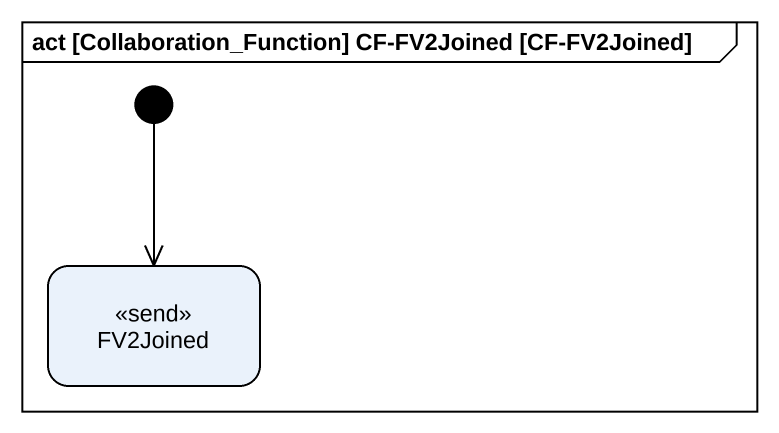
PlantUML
@startuml
mainframe act [Collaboration_Function] CF-FV2Joined [CF-FV2Joined]
hide empty description
state FV2Joined <<send>>
[*] --> FV2Joined
@enduml
